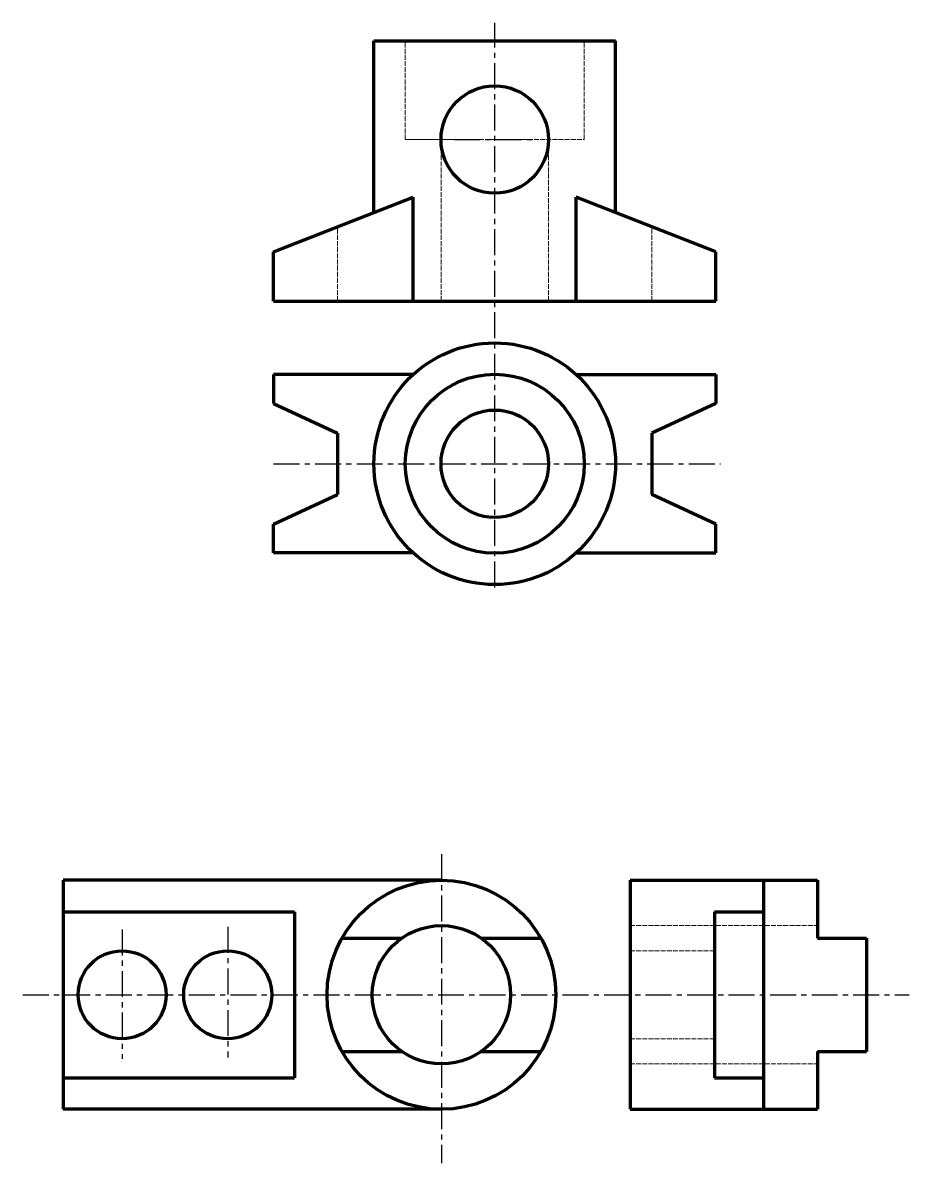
# Model space of a CAD drawing. Header units: millimetres. Extents: x -403 to 682, y -319 to 1076.
import ezdxf

# ---------------------------------------------------------------- set-up
doc = ezdxf.new("R2010")
doc.units = ezdxf.units.MM
doc.linetypes.add('CENTER', pattern=[50.8, 31.75, -6.35, 6.35, -6.35])
doc.linetypes.add('MYHIDDEN', pattern=[7.5, 6, -1.5])
doc.layers.add('中心线', color=1, linetype='CENTER')
doc.layers.add('粗实线', color=7, linetype='Continuous', lineweight=70)
doc.layers.add('虚线', color=7, linetype='MYHIDDEN', lineweight=20)

msp = doc.modelspace()

# ---------------------------------------------------------------- linework, layer by layer
at = {"layer": '中心线'}
for p, q in [((174.8, 385.4), (174.8, 1076)), ((125.4, 933.2), (228.1, 933.2)), ((-95.7, 536.7), (451.1, 536.7)), ((109.6, 59.3), (109.6, -318.7)), ((-281.1, -32.9), (-281.1, -191.2)), ((-151.9, -29.8), (-151.9, -189.6)), ((-402.6, -112.8), (681.9, -112.8))]:
    msp.add_line(p, q, dxfattribs=at)
at = {"layer": '粗实线'}
for p, q in [((27, 1053.9), (322.6, 1053.9)), ((27, 843.8), (27, 1053.9)), ((322.6, 843.8), (322.6, 1053.9)), ((-95.9, 795.7), (75.1, 862.7)), ((75.1, 735.5), (75.1, 862.7)), ((274.5, 735.5), (274.5, 862.7)), ((445.5, 795.7), (274.5, 862.7)), ((-95.9, 735.5), (-95.9, 795.7)), ((445.5, 735.5), (445.5, 795.7)), ((445.5, 735.5), (445.5, 795.7)), ((-95.9, 735.5), (445.5, 735.5)), ((75.1, 645.7), (-95.9, 645.7)), ((-95.9, 645.7), (-95.9, 610.5)), ((274.5, 645.7), (445.5, 645.7)), ((445.5, 645.7), (445.5, 610.5)), ((-95.9, 610.5), (-17.4, 574.2)), ((445.5, 610.5), (367.1, 574.2)), ((-17.4, 574.2), (-17.4, 499.1)), ((367.1, 574.2), (367.1, 499.1)), ((-95.9, 462.8), (-17.4, 499.1)), ((445.5, 462.8), (367.1, 499.1)), ((-95.9, 427.6), (-95.9, 462.8)), ((445.5, 427.6), (445.5, 462.8)), ((75.1, 427.6), (-95.9, 427.6)), ((274.5, 427.6), (445.5, 427.6)), ((109.6, 27.2), (-353.4, 27.2)), ((-353.4, 27.2), (-353.4, -252.8)), ((340.4, 27.2), (340.4, -252.8)), ((340.4, 27.2), (569.6, 27.2)), ((503.5, 27.2), (503.5, -252.8)), ((569.6, 27.2), (569.6, -43.6)), ((-353.4, -11.4), (-70.3, -11.4)), ((-70.3, -11.4), (-70.3, -214.2)), ((443.5, -11.4), (443.5, -214.2)), ((443.5, -11.4), (503.5, -11.4)), ((-12.1, -43.6), (60.9, -43.6)), ((158.4, -43.6), (231.4, -43.6)), ((569.6, -43.6), (629.6, -43.6)), ((629.6, -43.6), (629.6, -182)), ((-12.1, -182), (60.9, -182)), ((158.4, -182), (231.4, -182)), ((569.6, -182), (629.6, -182)), ((569.6, -182), (569.6, -252.8)), ((-353.4, -214.2), (-70.3, -214.2)), ((443.5, -214.2), (503.5, -214.2)), ((109.6, -252.8), (-353.4, -252.8)), ((340.4, -252.8), (569.6, -252.8))]:
    msp.add_line(p, q, dxfattribs=at)
for centre, radius in [((174.8, 933.2), 65.7), ((174.8, 536.7), 147.8), ((174.8, 536.7), 109.4), ((174.8, 536.7), 65.7), ((109.6, -112.8), 140), ((109.6, -112.8), 84.6), ((-281.1, -112.8), 53.8), ((-151.9, -112.8), 53.8)]:
    msp.add_circle(centre, radius, dxfattribs=at)
at = {"layer": '虚线'}
for p, q in [((65.4, 933.2), (65.4, 1053.9)), ((284.2, 933.2), (284.2, 1053.9)), ((125.4, 933.2), (65.4, 933.2)), ((65.4, 933.2), (284.2, 933.2)), ((109.1, 735.5), (109.1, 933.2)), ((240.5, 735.5), (240.5, 933.2)), ((-17.4, 735.5), (-17.4, 826.4)), ((367.1, 735.5), (367.1, 826.4)), ((340.4, -28.2), (569.6, -28.2)), ((340.4, -59), (443.5, -59)), ((340.4, -166.6), (443.5, -166.6)), ((340.4, -197.4), (569.6, -197.4))]:
    msp.add_line(p, q, dxfattribs=at)

doc.saveas('drawing.dxf')
